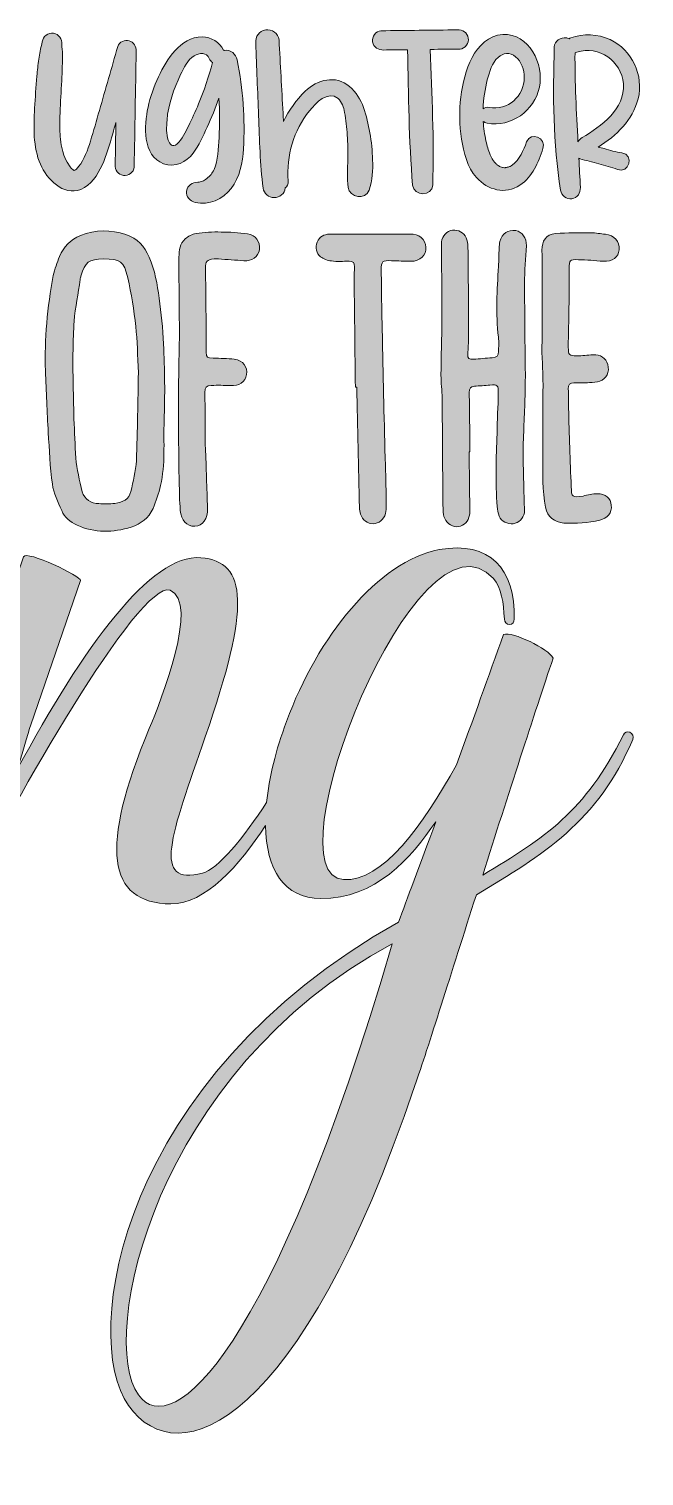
# Model space of a CAD drawing. Header units: inches. Extents: x 51 to 1030, y -1015 to -86.
# Drawn here: x 689 to 1030, y -1015 to -212 of the extents above; entities that cross this region are included whole.
import ezdxf

# ---------------------------------------------------------------- set-up
doc = ezdxf.new("R2010")
doc.units = ezdxf.units.IN
doc.header["$MEASUREMENT"] = 0
doc.layers.add('Layer 1', color=7, linetype='Continuous')

# ---------------------------------------------------------------- blocks, each defined once
blk = doc.blocks.new('block 2')
at = {"layer": 'Layer 1', "true_color": 0xffffff}
h = blk.add_hatch(color=7, dxfattribs=at)
h.dxf.hatch_style = 2
edge = h.paths.add_edge_path()
edge.add_spline(control_points=[(717.42, -300.95), (723.2, -298.69), (726.63, -292.94), (729.14, -287.61), (731.77, -282.02), (733.38, -276), (735.07, -270.08), (735.67, -268), (736.26, -265.93), (736.85, -263.85), (736.72, -271.65), (736.58, -279.44), (736.45, -287.24), (736.4, -290.11), (737.97, -292.81), (741.05, -293.21), (743.65, -293.55), (746.97, -291.51), (747.02, -288.61), (747.38, -267.17), (747.73, -245.73), (748.12, -224.29), (748.17, -221.63), (746.95, -219.17), (744.19, -218.49), (741.85, -217.91), (738.64, -218.99), (737.9, -221.57), (734.5, -233.42), (731.09, -245.27), (727.69, -257.12), (726.06, -262.81), (724.52, -268.53), (722.73, -274.17), (721.17, -279.06), (719.37, -284.27), (716.17, -288.36), (715.66, -289.02), (715.16, -289.6), (714.46, -290.05), (714.37, -290.11), (713.94, -290.32), (713.76, -290.42), (713.73, -290.42), (713.69, -290.42), (713.65, -290.41), (713.64, -290.41), (713.62, -290.41), (713.6, -290.4), (713.5, -290.36), (713.41, -290.32), (713.32, -290.28), (713.31, -290.27), (713.29, -290.26), (713.28, -290.25), (713.01, -290.03), (712.73, -289.82), (712.47, -289.6), (712.37, -289.48), (712.08, -289.17), (712.04, -289.12), (711.33, -288.15), (710.77, -287.46), (710.48, -286.98), (709.53, -285.39), (708.68, -283.73), (708.01, -282), (707.84, -281.54), (707.05, -278.81), (707.5, -280.58), (707.26, -279.64), (707.01, -278.7), (706.81, -277.75), (706.39, -275.73), (706.12, -273.68), (705.95, -271.62), (705.86, -270.53), (705.79, -269.43), (705.75, -268.33), (705.73, -267.87), (705.73, -267.42), (705.71, -266.96), (705.7, -266.77), (705.7, -266.63), (705.69, -266.51), (705.7, -266.4), (705.7, -266.26), (705.7, -266.07), (705.72, -263.57), (705.78, -261.06), (705.87, -258.56), (706.07, -252.6), (706.41, -246.64), (706.77, -240.68), (706.96, -237.55), (707.01, -234.41), (707.13, -231.28), (707.2, -229.51), (707.19, -227.74), (707.2, -225.96), (707.2, -224.1), (706.77, -222.31), (706.89, -220.48), (707.09, -217.51), (705.22, -214.7), (702.14, -214.31), (699.22, -213.93), (696.3, -216.09), (695.97, -219.06), (695.76, -220.9), (695.08, -222.5), (694.73, -224.34), (694.45, -225.78), (694.22, -227.24), (694.03, -228.7), (693.61, -231.8), (693.23, -234.92), (692.97, -238.04), (692.46, -243.99), (692.06, -249.96), (691.73, -255.92), (691.17, -266.15), (690.76, -277.44), (694.95, -287.04), (698.55, -295.28), (707.55, -304.8), (717.42, -300.95)], knot_values=[0, 0, 0, 0, 1, 1, 1, 2, 2, 2, 3, 3, 3, 4, 4, 4, 5, 5, 5, 6, 6, 6, 7, 7, 7, 8, 8, 8, 9, 9, 9, 10, 10, 10, 11, 11, 11, 12, 12, 12, 13, 13, 13, 14, 14, 14, 15, 15, 15, 16, 16, 16, 17, 17, 17, 18, 18, 18, 19, 19, 19, 20, 20, 20, 21, 21, 21, 22, 22, 22, 23, 23, 23, 24, 24, 24, 25, 25, 25, 26, 26, 26, 27, 27, 27, 28, 28, 28, 29, 29, 29, 30, 30, 30, 31, 31, 31, 32, 32, 32, 33, 33, 33, 34, 34, 34, 35, 35, 35, 36, 36, 36, 37, 37, 37, 38, 38, 38, 39, 39, 39, 40, 40, 40, 41, 41, 41, 42, 42, 42, 42], degree=3, periodic=1)
h = blk.add_hatch(color=7, dxfattribs=at)
h.dxf.hatch_style = 2
edge = h.paths.add_edge_path()
edge.add_spline(control_points=[(763.38, -286.76), (769.53, -289.11), (775.99, -285.82), (779.77, -280.92), (783.04, -276.68), (785.27, -271.26), (787.51, -266.43), (789.94, -261.2), (792.13, -255.84), (794.07, -250.38), (794.53, -257.66), (794.57, -264.94), (794.16, -272.24), (793.81, -278.35), (793.64, -284.71), (791.34, -289.86), (790.41, -291.97), (789.18, -293.49), (787.26, -294.93), (786.09, -295.81), (785.84, -296.01), (784.91, -296.43), (784.18, -296.75), (783.25, -297.08), (782.4, -297.05), (779.38, -296.96), (776.53, -298.68), (776.12, -301.89), (775.68, -305.21), (778.01, -307.4), (780.95, -308.17), (788.52, -310.16), (796.26, -306.33), (800.89, -300.39), (805.67, -294.25), (807.3, -286.04), (807.73, -278.44), (808.65, -261.93), (807.43, -245.34), (804.2, -229.13), (803.54, -225.81), (800.62, -223.31), (797.13, -223.8), (797.1, -223.8), (797.07, -223.81), (797.05, -223.81), (796.93, -223.78), (796.81, -223.75), (796.69, -223.72), (794.53, -219.21), (789.69, -216.4), (784.7, -216.34), (778.62, -216.25), (773.69, -219.64), (769.71, -223.95), (765.87, -228.11), (762.96, -233.39), (760.53, -238.47), (757.94, -243.87), (755.97, -249.56), (754.7, -255.42), (752.49, -265.54), (751.48, -282.2), (763.38, -286.76)], knot_values=[0, 0, 0, 0, 1, 1, 1, 2, 2, 2, 3, 3, 3, 4, 4, 4, 5, 5, 5, 6, 6, 6, 7, 7, 7, 8, 8, 8, 9, 9, 9, 10, 10, 10, 11, 11, 11, 12, 12, 12, 13, 13, 13, 14, 14, 14, 15, 15, 15, 16, 16, 16, 17, 17, 17, 18, 18, 18, 19, 19, 19, 20, 20, 20, 21, 21, 21, 21], degree=3, periodic=1)
edge = h.paths.add_edge_path()
edge.add_spline(control_points=[(765.24, -262.57), (765.92, -253.58), (768.95, -245.34), (772.8, -237.25), (774.6, -233.48), (776.59, -229.09), (780.3, -226.82), (783.1, -225.09), (787.35, -224.74), (788.72, -228.33), (789.13, -229.41), (789.78, -230.14), (790.55, -230.57), (788.42, -238.39), (785.85, -246.07), (782.74, -253.57), (781.01, -257.72), (779.14, -261.8), (777.12, -265.81), (775.46, -269.11), (773.76, -273.36), (770.8, -275.74), (768.15, -277.87), (766.74, -275.9), (765.92, -273.63), (764.76, -270.44), (764.97, -266.1), (765.24, -262.57)], knot_values=[0, 0, 0, 0, 1, 1, 1, 2, 2, 2, 3, 3, 3, 4, 4, 4, 5, 5, 5, 6, 6, 6, 7, 7, 7, 8, 8, 8, 9, 9, 9, 9], degree=3, periodic=1)
h = blk.add_hatch(color=7, dxfattribs=at)
h.dxf.hatch_style = 2
edge = h.paths.add_edge_path()
edge.add_spline(control_points=[(818.6, -300.26), (818.99, -303.3), (821.77, -305.62), (824.79, -305.56), (827.62, -305.5), (830.82, -303.33), (830.92, -300.2), (830.92, -300.19), (830.92, -300.19), (830.92, -300.18), (831.99, -299.35), (832.7, -298.03), (832.55, -296.31), (831.31, -282.38), (835.63, -268.21), (844.36, -257.3), (847.71, -253.11), (854.47, -245.88), (860.19, -250.49), (862.52, -252.37), (863.27, -255.49), (863.83, -258.29), (864.66, -262.42), (865.04, -266.65), (865.31, -270.85), (865.59, -275.37), (865.75, -279.78), (865.65, -284.26), (865.54, -289.44), (865.08, -294.72), (865.82, -299.86), (866.65, -305.65), (875.4, -307.13), (877.48, -301.33), (879.37, -296.06), (879.56, -290.17), (879.42, -284.64), (879.29, -279.59), (878.79, -274.5), (877.88, -269.53), (876.14, -260.14), (874.08, -250.28), (866.51, -243.79), (858.92, -237.29), (848.65, -240.01), (842.01, -246.44), (837.03, -251.27), (832.96, -257.09), (829.93, -263.36), (829.84, -261.78), (829.75, -260.2), (829.66, -258.62), (828.93, -245.06), (828.19, -231.5), (827.45, -217.93), (827.26, -214.4), (823.35, -211.9), (820.06, -212.36), (816.27, -212.89), (814.35, -216.21), (814.49, -219.75), (815.03, -233.19), (815.56, -246.63), (816.09, -260.07), (816.62, -273.5), (816.9, -286.92), (818.6, -300.26)], knot_values=[0, 0, 0, 0, 1, 1, 1, 2, 2, 2, 3, 3, 3, 4, 4, 4, 5, 5, 5, 6, 6, 6, 7, 7, 7, 8, 8, 8, 9, 9, 9, 10, 10, 10, 11, 11, 11, 12, 12, 12, 13, 13, 13, 14, 14, 14, 15, 15, 15, 16, 16, 16, 17, 17, 17, 18, 18, 18, 19, 19, 19, 20, 20, 20, 21, 21, 21, 22, 22, 22, 22], degree=3, periodic=1)
h = blk.add_hatch(color=7, dxfattribs=at)
h.dxf.hatch_style = 2
edge = h.paths.add_edge_path()
edge.add_spline(control_points=[(885.54, -223.6), (889.96, -223.54), (894.39, -223.49), (898.82, -223.43), (899.38, -248.53), (899.46, -273.67), (901.64, -298.68), (902.19, -304.91), (912.61, -305.03), (912.81, -298.63), (913.58, -273.51), (912.31, -248.38), (911.45, -223.27), (916.96, -223.2), (922.47, -223.13), (927.97, -223.06), (930.88, -223.03), (932.92, -219.61), (932.55, -216.99), (932.1, -213.8), (929.39, -212.38), (926.47, -212.41), (912.33, -212.57), (898.18, -212.74), (884.04, -212.9), (881.11, -212.93), (879.07, -216.37), (879.43, -219), (879.88, -222.2), (882.61, -223.64), (885.54, -223.6)], knot_values=[0, 0, 0, 0, 1, 1, 1, 2, 2, 2, 3, 3, 3, 4, 4, 4, 5, 5, 5, 6, 6, 6, 7, 7, 7, 8, 8, 8, 9, 9, 9, 10, 10, 10, 10], degree=3, periodic=1)
h = blk.add_hatch(color=7, dxfattribs=at)
h.dxf.hatch_style = 2
edge = h.paths.add_edge_path()
edge.add_spline(control_points=[(928.83, -273.01), (930.01, -280.43), (931.93, -288.69), (937.12, -294.43), (943.34, -301.31), (953.04, -304.07), (961.17, -298.67), (968.34, -293.91), (971.43, -286.16), (973.96, -278.28), (975.86, -272.38), (967.33, -268.7), (964.94, -274.58), (963.08, -279.18), (961.15, -284.54), (956.93, -287.54), (956.64, -287.75), (956.48, -287.86), (956.4, -287.92), (956.44, -287.88), (956.38, -287.87), (955.74, -288.22), (955.73, -288.22), (955.1, -288.49), (955.08, -288.51), (954.49, -288.69), (953.85, -288.78), (953.25, -288.9), (953.2, -288.91), (952.83, -288.93), (952.65, -288.95), (952.26, -288.89), (951.38, -288.76), (951.48, -288.82), (951.12, -288.7), (950.77, -288.54), (950.43, -288.42), (950.13, -288.32), (949.97, -288.28), (949.88, -288.26), (949.81, -288.2), (949.68, -288.09), (949.42, -287.92), (948.91, -287.57), (948.4, -287.19), (947.94, -286.78), (947.98, -286.79), (947.32, -286.1), (947.23, -285.99), (946.83, -285.51), (946.45, -285.02), (946.11, -284.5), (945.81, -284.04), (945.09, -282.61), (944.71, -281.76), (943.5, -279.01), (942.97, -276.94), (942.36, -274.1), (941.61, -270.55), (941.08, -266.87), (940.84, -263.22), (941.39, -263.69), (942.09, -264.03), (942.95, -264.19), (956.45, -266.64), (969.18, -257.36), (972.02, -244.21), (974.76, -231.45), (966.34, -214.33), (951.65, -214.99), (943.9, -215.35), (938.13, -221.39), (934.66, -227.79), (931.1, -234.34), (929.34, -242.34), (928.41, -249.69), (927.44, -257.38), (927.6, -265.36), (928.83, -273.01)], knot_values=[0, 0, 0, 0, 1, 1, 1, 2, 2, 2, 3, 3, 3, 4, 4, 4, 5, 5, 5, 6, 6, 6, 7, 7, 7, 8, 8, 8, 9, 9, 9, 10, 10, 10, 11, 11, 11, 12, 12, 12, 13, 13, 13, 14, 14, 14, 15, 15, 15, 16, 16, 16, 17, 17, 17, 18, 18, 18, 19, 19, 19, 20, 20, 20, 21, 21, 21, 22, 22, 22, 23, 23, 23, 24, 24, 24, 25, 25, 25, 26, 26, 26, 26], degree=3, periodic=1)
edge = h.paths.add_edge_path()
edge.add_spline(control_points=[(943.11, -240.08), (944.23, -235.81), (945.79, -230.62), (949.04, -227.72), (951.93, -225.15), (955.49, -224.64), (958.84, -227.32), (962.14, -229.97), (963.59, -234.72), (963.6, -238.82), (963.65, -249.29), (954.43, -257.29), (944.09, -255.47), (942.69, -255.23), (941.57, -255.59), (940.77, -256.29), (941, -250.84), (941.72, -245.35), (943.11, -240.08)], knot_values=[0, 0, 0, 0, 1, 1, 1, 2, 2, 2, 3, 3, 3, 4, 4, 4, 5, 5, 5, 6, 6, 6, 6], degree=3, periodic=1)
h = blk.add_hatch(color=7, dxfattribs=at)
h.dxf.hatch_style = 2
edge = h.paths.add_edge_path()
edge.add_spline(control_points=[(1011.29, -217.84), (1004.42, -214.6), (996.56, -214.44), (989.41, -216.83), (989.08, -216.94), (988.78, -217.1), (988.51, -217.3), (988, -217.06), (987.43, -216.89), (986.81, -216.81), (983.94, -216.44), (980.39, -218.67), (980.3, -221.83), (979.56, -248.31), (979.49, -275.29), (983.81, -301.48), (984.29, -304.43), (987.04, -306.61), (990.05, -306.18), (993.25, -305.73), (994.89, -302.93), (994.76, -299.94), (994.53, -294.53), (994.25, -289.13), (993.95, -283.73), (994.12, -283.81), (994.3, -283.88), (994.48, -283.94), (997.98, -284.9), (1001.48, -285.86), (1004.97, -286.83), (1008.42, -287.78), (1012.1, -288.48), (1015.38, -289.93), (1021.73, -292.73), (1024.85, -281.55), (1017.82, -280.73), (1014.5, -280.35), (1011.21, -279.19), (1007.98, -278.32), (1006.89, -278.03), (1005.8, -277.74), (1004.72, -277.45), (1014.82, -271.08), (1023.81, -262.73), (1026.84, -250.7), (1030.15, -237.63), (1023.46, -223.59), (1011.29, -217.84)], knot_values=[0, 0, 0, 0, 1, 1, 1, 2, 2, 2, 3, 3, 3, 4, 4, 4, 5, 5, 5, 6, 6, 6, 7, 7, 7, 8, 8, 8, 9, 9, 9, 10, 10, 10, 11, 11, 11, 12, 12, 12, 13, 13, 13, 14, 14, 14, 15, 15, 15, 16, 16, 16, 16], degree=3, periodic=1)
edge = h.paths.add_edge_path()
edge.add_spline(control_points=[(995.79, -272.2), (994.75, -272.8), (993.92, -273.65), (993.45, -274.64), (992.53, -258.14), (991.66, -241.65), (991.81, -225.08), (992.17, -225.04), (992.53, -224.96), (992.88, -224.85), (1005.08, -220.86), (1017.6, -229.79), (1018.64, -242.34), (1019.8, -256.28), (1006.35, -266.03), (995.79, -272.2)], knot_values=[0, 0, 0, 0, 1, 1, 1, 2, 2, 2, 3, 3, 3, 4, 4, 4, 5, 5, 5, 5], degree=3, periodic=1)
h = blk.add_hatch(color=7, dxfattribs=at)
h.dxf.hatch_style = 2
edge = h.paths.add_edge_path()
edge.add_spline(control_points=[(717.19, -326.55), (711.69, -328.78), (707.66, -332.91), (705.56, -338.22), (704.16, -341.6), (703, -345.22), (702.08, -348.84), (698.69, -366.42), (697.22, -383.99), (697.68, -401.76), (698.29, -413.05), (698.67, -424.58), (699.29, -435.87), (699.89, -445.47), (700.24, -455.08), (701.56, -464.67), (702.34, -469.71), (704.57, -474.49), (706.78, -479.27), (708.27, -483.1), (711.43, -485.47), (715.29, -487.34), (724.96, -491.79), (735.29, -491.66), (745.35, -488.42), (750.61, -486.67), (755.14, -483.49), (757.48, -478.18), (759.11, -474.07), (760.74, -469.73), (761.65, -465.39), (764.39, -453.58), (763.28, -441.34), (763.62, -429.56), (764.16, -415.14), (763.99, -400.96), (763.34, -386.79), (763, -378.14), (761.94, -369.74), (760.87, -361.34), (759.82, -353.67), (758.52, -345.99), (755.31, -338.58), (752.83, -332.6), (748.69, -328.09), (742.42, -326), (733.98, -323.22), (725.56, -323.32), (717.19, -326.55)], knot_values=[0, 0, 0, 0, 1, 1, 1, 2, 2, 2, 3, 3, 3, 4, 4, 4, 5, 5, 5, 6, 6, 6, 7, 7, 7, 8, 8, 8, 9, 9, 9, 10, 10, 10, 11, 11, 11, 12, 12, 12, 13, 13, 13, 14, 14, 14, 15, 15, 15, 16, 16, 16, 16], degree=3, periodic=1)
edge = h.paths.add_edge_path()
edge.add_spline(control_points=[(747.85, -377.12), (748.9, -385.04), (748.76, -392.97), (749.36, -402.82), (749.06, -417.96), (748.78, -434.79), (748.27, -451.62), (747.85, -457.39), (746.48, -463.17), (745.11, -468.71), (744.2, -473.05), (740.62, -474.78), (736.3, -475.31), (733.42, -475.59), (730.53, -475.62), (727.4, -475.42), (723.08, -475.23), (719.45, -473.35), (718.19, -468.8), (716.68, -462.57), (715.16, -456.34), (714.6, -450.1), (713.71, -435.69), (713.29, -421.04), (713.11, -406.38), (712.74, -395.57), (713.1, -385), (713.68, -374.17), (714.31, -366.47), (715.9, -358.77), (717.01, -351.06), (717, -350.34), (717.23, -349.62), (717.47, -349.14), (719.77, -341.18), (721.68, -339.71), (730.09, -339.61), (738.98, -339.5), (741.4, -340.91), (743.43, -350.02), (745.46, -358.89), (747.01, -368), (747.85, -377.12)], knot_values=[0, 0, 0, 0, 1, 1, 1, 2, 2, 2, 3, 3, 3, 4, 4, 4, 5, 5, 5, 6, 6, 6, 7, 7, 7, 8, 8, 8, 9, 9, 9, 10, 10, 10, 11, 11, 11, 12, 12, 12, 13, 13, 13, 14, 14, 14, 14], degree=3, periodic=1)
h = blk.add_hatch(color=7, dxfattribs=at)
h.dxf.hatch_style = 2
edge = h.paths.add_edge_path()
edge.add_spline(control_points=[(781.34, -325.53), (779.19, -325.8), (777.04, -327.02), (775.37, -328.49), (772.28, -330.93), (771.85, -334.78), (771.89, -338.62), (771.82, -352.56), (771.99, -366.74), (772.16, -380.68), (772.02, -388.85), (771.87, -396.78), (771.73, -404.71), (771.4, -417.21), (771.55, -429.7), (771.7, -442.2), (771.79, -449.17), (771.87, -456.14), (771.95, -463.1), (772.26, -468.63), (772.08, -473.92), (772.63, -479.2), (772.93, -484.72), (776.34, -488.05), (780.67, -487.99), (785.23, -487.7), (787.83, -484.06), (787.75, -478.05), (787.38, -466.76), (787, -455.47), (786.62, -444.18), (786.62, -443.7), (786.37, -443.22), (786.37, -442.74), (786.49, -433.13), (786.37, -423.28), (786.25, -413.67), (786.22, -410.78), (786.93, -410.05), (789.81, -409.78), (793.42, -409.74), (796.78, -409.7), (800.39, -409.89), (805.2, -410.32), (808.77, -407.87), (809.45, -403.78), (810.12, -399.68), (807.43, -395.87), (802.61, -395.21), (798.76, -394.77), (794.68, -394.82), (790.83, -394.63), (787.47, -394.67), (786.98, -394.43), (786.95, -391.31), (786.99, -375.69), (786.81, -360.31), (786.62, -344.93), (786.81, -340.6), (787.05, -340.12), (791.37, -339.59), (792.33, -339.58), (793.05, -339.57), (793.77, -339.56), (798.58, -339.98), (803.39, -340.16), (807.96, -340.59), (812.29, -341.02), (815.87, -338.33), (816.54, -334.48), (817.2, -329.9), (814.52, -326.33), (809.95, -325.67), (805.13, -325), (800.08, -324.58), (795.27, -324.64), (790.46, -324.46), (785.9, -324.75), (781.34, -325.53)], knot_values=[0, 0, 0, 0, 1, 1, 1, 2, 2, 2, 3, 3, 3, 4, 4, 4, 5, 5, 5, 6, 6, 6, 7, 7, 7, 8, 8, 8, 9, 9, 9, 10, 10, 10, 11, 11, 11, 12, 12, 12, 13, 13, 13, 14, 14, 14, 15, 15, 15, 16, 16, 16, 17, 17, 17, 18, 18, 18, 19, 19, 19, 20, 20, 20, 21, 21, 21, 22, 22, 22, 23, 23, 23, 24, 24, 24, 25, 25, 25, 26, 26, 26, 26], degree=3, periodic=1)
h = blk.add_hatch(color=7, dxfattribs=at)
h.dxf.hatch_style = 2
edge = h.paths.add_edge_path()
edge.add_spline(control_points=[(889.91, -340.56), (893.51, -340.52), (897.12, -340.95), (900.72, -340.91), (905.77, -340.85), (909.33, -337.44), (909.04, -333.12), (908.75, -328.56), (905.1, -325.48), (900.06, -325.78), (897.42, -325.81), (894.77, -325.84), (892.13, -325.87), (880.12, -325.78), (867.86, -325.69), (855.6, -325.83), (852.24, -325.87), (849.86, -327.35), (848.69, -330.24), (847.52, -333.14), (848.04, -336.5), (850.47, -338.39), (852.17, -339.57), (854.34, -340.51), (856.5, -340.72), (859.87, -341.16), (862.99, -340.88), (866.36, -340.84), (868.52, -340.82), (869.49, -341.77), (869.28, -343.93), (869.31, -346.58), (869.1, -349.22), (869.14, -352.1), (869.37, -371.57), (869.61, -391.27), (869.85, -410.73), (870.09, -410.73), (870.33, -410.73), (870.57, -410.73), (871.08, -433.07), (871.58, -455.17), (872.1, -477.51), (872.11, -478.72), (872.37, -480.16), (872.62, -481.35), (873.86, -484.46), (876.53, -486.59), (879.66, -486.56), (882.78, -486.52), (885.64, -484.32), (886.56, -480.95), (887.02, -479.5), (887, -477.81), (886.98, -476.37), (886.89, -468.92), (886.8, -461.47), (886.48, -454.27), (885.95, -430.97), (885.19, -407.67), (884.91, -384.6), (884.51, -371.63), (884.36, -358.65), (884.2, -345.92), (884.14, -340.87), (884.86, -340.38), (889.91, -340.56)], knot_values=[0, 0, 0, 0, 1, 1, 1, 2, 2, 2, 3, 3, 3, 4, 4, 4, 5, 5, 5, 6, 6, 6, 7, 7, 7, 8, 8, 8, 9, 9, 9, 10, 10, 10, 11, 11, 11, 12, 12, 12, 13, 13, 13, 14, 14, 14, 15, 15, 15, 16, 16, 16, 17, 17, 17, 18, 18, 18, 19, 19, 19, 20, 20, 20, 21, 21, 21, 22, 22, 22, 22], degree=3, periodic=1)
h = blk.add_hatch(color=7, dxfattribs=at)
h.dxf.hatch_style = 2
edge = h.paths.add_edge_path()
edge.add_spline(control_points=[(964.78, -332.21), (964.96, -327.88), (962.53, -324.54), (958.91, -323.87), (954.58, -323.2), (951.24, -325.4), (950.09, -329.98), (949.87, -331.18), (949.64, -332.39), (949.66, -333.59), (949.46, -336.96), (949.5, -340.32), (949.3, -343.69), (948.5, -356.91), (947.69, -369.9), (949.3, -383.1), (949.57, -385.74), (949.36, -388.38), (949.39, -391.03), (949.42, -393.19), (948.47, -394.4), (945.83, -394.43), (942.47, -394.72), (938.86, -395), (935.5, -395.28), (932.86, -395.55), (932.13, -395.08), (932.34, -392.19), (932.3, -389.31), (932.75, -386.18), (932.71, -383.06), (932.75, -366.24), (932.55, -349.65), (932.35, -332.84), (932.33, -331.16), (931.82, -329.48), (931.32, -327.8), (930.09, -324.93), (926.94, -323.29), (923.82, -323.57), (920.7, -324.09), (918.1, -326.76), (917.65, -330.13), (917.67, -331.33), (917.68, -332.53), (917.7, -333.74), (917.62, -346.95), (918.01, -359.92), (917.93, -373.15), (917.82, -383.48), (917.46, -393.82), (917.35, -404.15), (917.4, -408.24), (917.93, -412.56), (917.98, -416.88), (918.23, -437.55), (918.24, -458.45), (918.5, -479.12), (918.51, -480.56), (918.77, -482.24), (919.51, -483.67), (920.75, -486.78), (924.14, -488.66), (927.02, -488.14), (930.37, -487.63), (932.74, -485.19), (933.18, -481.82), (933.41, -480.62), (933.39, -479.18), (933.38, -477.98), (933.25, -467.64), (933.13, -457.07), (933, -446.74), (933.24, -446.74), (933.24, -446.74), (933.48, -446.73), (933.35, -435.68), (933.22, -424.87), (933.08, -413.81), (933.06, -411.41), (933.76, -410.44), (935.92, -410.18), (938.81, -410.14), (941.69, -409.87), (944.57, -409.59), (948.65, -409.3), (949.38, -409.77), (949.19, -413.86), (949.04, -421.55), (948.65, -429.01), (948.5, -436.7), (948.34, -443.19), (947.94, -449.92), (948.02, -456.65), (947.86, -463.38), (948.19, -470.35), (948.51, -477.07), (948.77, -478.75), (949.03, -480.67), (949.77, -482.34), (951.01, -485.45), (954.15, -486.86), (957.51, -486.57), (960.63, -486.06), (963.01, -483.87), (963.69, -480.49), (963.91, -479.05), (963.66, -477.61), (963.64, -476.17), (963.51, -465.83), (962.91, -455.75), (963.03, -445.65), (963.14, -434.84), (963.97, -424.26), (964.09, -413.68), (964.42, -402.14), (964.04, -390.85), (963.9, -379.32), (964.04, -370.67), (963.7, -362.02), (963.83, -353.36), (963.75, -346.16), (964.38, -339.18), (964.78, -332.21)], knot_values=[0, 0, 0, 0, 1, 1, 1, 2, 2, 2, 3, 3, 3, 4, 4, 4, 5, 5, 5, 6, 6, 6, 7, 7, 7, 8, 8, 8, 9, 9, 9, 10, 10, 10, 11, 11, 11, 12, 12, 12, 13, 13, 13, 14, 14, 14, 15, 15, 15, 16, 16, 16, 17, 17, 17, 18, 18, 18, 19, 19, 19, 20, 20, 20, 21, 21, 21, 22, 22, 22, 23, 23, 23, 24, 24, 24, 25, 25, 25, 26, 26, 26, 27, 27, 27, 28, 28, 28, 29, 29, 29, 30, 30, 30, 31, 31, 31, 32, 32, 32, 33, 33, 33, 34, 34, 34, 35, 35, 35, 36, 36, 36, 37, 37, 37, 38, 38, 38, 39, 39, 39, 40, 40, 40, 41, 41, 41, 41], degree=3, periodic=1)
h = blk.add_hatch(color=7, dxfattribs=at)
h.dxf.hatch_style = 2
edge = h.paths.add_edge_path()
edge.add_spline(control_points=[(993.71, -340.03), (998.28, -339.97), (1002.85, -340.64), (1007.42, -340.82), (1012.47, -341.24), (1016.05, -338.79), (1016.24, -334.47), (1016.66, -329.9), (1013.73, -326.32), (1008.68, -325.91), (1006.04, -325.7), (1003.38, -325.01), (1000.5, -325.04), (994.01, -325.12), (987.52, -324.96), (981.04, -325.52), (975.52, -326.07), (973.4, -329.46), (973.46, -334.74), (973.65, -350.36), (973.35, -365.74), (973.54, -381.12), (973.57, -383.53), (973.59, -385.45), (973.38, -387.61), (973.19, -391.7), (973.72, -395.78), (973.76, -399.62), (974.36, -408.75), (973.75, -417.89), (973.85, -426.78), (973.94, -434.23), (973.79, -441.68), (973.88, -449.13), (973.99, -458.26), (973.63, -468.36), (975.43, -477.47), (976.45, -482.74), (980.34, -485.82), (985.63, -486.23), (992.36, -486.63), (999.08, -486.07), (1005.55, -484.55), (1009.86, -483.54), (1012.47, -480.62), (1011.94, -476.3), (1011.65, -472.46), (1008.74, -469.86), (1004.17, -469.91), (1001.53, -469.94), (998.9, -470.69), (996.26, -471.21), (990.26, -472.24), (989.78, -471.77), (989.71, -466), (989.05, -451.59), (988.64, -436.93), (988.22, -422.52), (988.18, -418.92), (988.13, -415.31), (988.09, -411.71), (988.06, -409.31), (989.01, -408.33), (991.17, -408.31), (994.06, -408.27), (996.94, -408.48), (999.82, -408.2), (1001.74, -408.18), (1003.91, -408.15), (1005.58, -407.41), (1009.41, -406.16), (1011.05, -402.3), (1010.04, -398.23), (1009.03, -394.63), (1005.88, -392.51), (1001.8, -392.8), (998.68, -393.08), (995.8, -393.35), (992.68, -393.39), (988.59, -393.44), (988.1, -392.96), (988.05, -388.64), (988.01, -385.51), (988.22, -382.39), (988.18, -379.27), (988.52, -367.73), (988.62, -356.43), (988.49, -345.14), (988.66, -340.09), (988.66, -339.85), (993.71, -340.03)], knot_values=[0, 0, 0, 0, 1, 1, 1, 2, 2, 2, 3, 3, 3, 4, 4, 4, 5, 5, 5, 6, 6, 6, 7, 7, 7, 8, 8, 8, 9, 9, 9, 10, 10, 10, 11, 11, 11, 12, 12, 12, 13, 13, 13, 14, 14, 14, 15, 15, 15, 16, 16, 16, 17, 17, 17, 18, 18, 18, 19, 19, 19, 20, 20, 20, 21, 21, 21, 22, 22, 22, 23, 23, 23, 24, 24, 24, 25, 25, 25, 26, 26, 26, 27, 27, 27, 28, 28, 28, 29, 29, 29, 30, 30, 30, 30], degree=3, periodic=1)
h = blk.add_hatch(color=7, dxfattribs=at)
h.dxf.hatch_style = 2
edge = h.paths.add_edge_path()
edge.add_spline(control_points=[(1022.32, -602.33), (1020.81, -601.83), (1019.3, -602.33), (1018.8, -603.84), (997.23, -646.49), (975.15, -661.04), (940.53, -681.61), (954.58, -637.46), (969.13, -592.3), (979.67, -561.19), (977.16, -556.17), (957.09, -546.14), (952.07, -548.14), (944.04, -570.72), (935.01, -595.81), (925.98, -620.4), (907.41, -654.02), (884.83, -685.63), (863.26, -684.12), (821.11, -682.11), (904.4, -470.37), (946.55, -517.03), (951.06, -522.05), (952.07, -530.58), (952.57, -539.61), (952.57, -541.12), (953.57, -542.62), (955.58, -542.62), (957.09, -542.62), (958.09, -541.12), (958.09, -539.61), (958.59, -511.51), (944.54, -495.96), (916.44, -500.97), (882.32, -507.5), (848.7, -549.65), (831.64, -596.31), (825.65, -612.29), (821.89, -627.69), (820.52, -641.38), (808.16, -660.53), (793.23, -678.47), (784.98, -680.61), (756.38, -688.14), (767.42, -659.54), (786.49, -604.84), (811.58, -532.59), (810.07, -507.5), (783.98, -505.49), (756.38, -502.98), (718.75, -555.17), (682.12, -622.91), (683.63, -618.89), (688.14, -601.83), (689.65, -598.32), (689.65, -598.32), (717.24, -518.04), (717.24, -518.04), (717.75, -516.03), (687.14, -500.97), (685.63, -504.99), (685.63, -504.99), (646.79, -618.35), (646.79, -618.35), (633.75, -643.01), (610.7, -675.73), (599.33, -679.1), (580.76, -683.62), (583.27, -658.53), (592.3, -626.42), (592.3, -626.42), (629.94, -516.53), (629.94, -516.53), (630.94, -514.02), (603.35, -499.47), (601.84, -502.98), (599.83, -513.02), (571.73, -586.28), (564.21, -615.38), (554.67, -647.99), (550.16, -696.67), (581.77, -695.66), (601.34, -695.37), (621.4, -672.13), (636.35, -648.8), (636.35, -648.8), (624.42, -683.62), (624.42, -683.62), (623.41, -686.13), (654.52, -700.68), (655.53, -697.17), (656.03, -695.16), (657.53, -690.64), (659.54, -685.13), (675.6, -647.49), (750.36, -517.03), (766.92, -523.56), (783.48, -530.08), (761.9, -584.77), (755.38, -600.33), (727.78, -666.56), (731.8, -697.17), (767.42, -697.67), (786.31, -697.67), (805.34, -676.45), (819.94, -654.18), (820.37, -678.36), (830.14, -694.66), (850.71, -694.66), (880.82, -695.16), (900.89, -672.08), (914.43, -652.01), (905.4, -677.1), (898.38, -695.16), (893.86, -707.71), (738.82, -794.51), (716.74, -937.52), (743.84, -976.15), (771.43, -1015.29), (839.17, -987.19), (902.89, -798.52), (910.42, -776.95), (922.97, -736.31), (937.01, -692.65), (973.64, -670.57), (1004.76, -652.01), (1023.82, -606.35), (1024.32, -604.84), (1023.82, -602.84), (1022.32, -602.33)], knot_values=[0, 0, 0, 0, 1, 1, 1, 2, 2, 2, 3, 3, 3, 4, 4, 4, 5, 5, 5, 6, 6, 6, 7, 7, 7, 8, 8, 8, 9, 9, 9, 10, 10, 10, 11, 11, 11, 12, 12, 12, 13, 13, 13, 14, 14, 14, 15, 15, 15, 16, 16, 16, 17, 17, 17, 18, 18, 18, 19, 19, 19, 20, 20, 20, 21, 21, 21, 22, 22, 22, 23, 23, 23, 24, 24, 24, 25, 25, 25, 26, 26, 26, 27, 27, 27, 28, 28, 28, 29, 29, 29, 30, 30, 30, 31, 31, 31, 32, 32, 32, 33, 33, 33, 34, 34, 34, 35, 35, 35, 36, 36, 36, 37, 37, 37, 38, 38, 38, 39, 39, 39, 40, 40, 40, 41, 41, 41, 42, 42, 42, 43, 43, 43, 43], degree=3, periodic=1)
edge = h.paths.add_edge_path()
edge.add_spline(control_points=[(749.35, -970.13), (726.77, -938.52), (757.88, -791), (890.35, -719.75), (824.12, -946.05), (767.92, -996.73), (749.35, -970.13)], knot_values=[0, 0, 0, 0, 1, 1, 1, 2, 2, 2, 2], degree=3, periodic=1)
at = {"layer": 'Layer 1', "lineweight": 0}
for points, knots in [([(717.42, -300.95), (723.2, -298.69), (726.63, -292.94), (729.14, -287.61), (731.77, -282.02), (733.38, -276), (735.07, -270.08), (735.67, -268), (736.26, -265.93), (736.85, -263.85), (736.72, -271.65), (736.58, -279.44), (736.45, -287.24), (736.4, -290.11), (737.97, -292.81), (741.05, -293.21), (743.65, -293.55), (746.97, -291.51), (747.02, -288.61), (747.38, -267.17), (747.73, -245.73), (748.12, -224.29), (748.17, -221.63), (746.95, -219.17), (744.19, -218.49), (741.85, -217.91), (738.64, -218.99), (737.9, -221.57), (734.5, -233.42), (731.09, -245.27), (727.69, -257.12), (726.06, -262.81), (724.52, -268.53), (722.73, -274.17), (721.17, -279.06), (719.37, -284.27), (716.17, -288.36), (715.66, -289.02), (715.16, -289.6), (714.46, -290.05), (714.37, -290.11), (713.94, -290.32), (713.76, -290.42), (713.73, -290.42), (713.69, -290.42), (713.65, -290.41), (713.64, -290.41), (713.62, -290.41), (713.6, -290.4), (713.5, -290.36), (713.41, -290.32), (713.32, -290.28), (713.31, -290.27), (713.29, -290.26), (713.28, -290.25), (713.01, -290.03), (712.73, -289.82), (712.47, -289.6), (712.37, -289.48), (712.08, -289.17), (712.04, -289.12), (711.33, -288.15), (710.77, -287.46), (710.48, -286.98), (709.53, -285.39), (708.68, -283.73), (708.01, -282), (707.84, -281.54), (707.05, -278.81), (707.5, -280.58), (707.26, -279.64), (707.01, -278.7), (706.81, -277.75), (706.39, -275.73), (706.12, -273.68), (705.95, -271.62), (705.86, -270.53), (705.79, -269.43), (705.75, -268.33), (705.73, -267.87), (705.73, -267.42), (705.71, -266.96), (705.7, -266.77), (705.7, -266.63), (705.69, -266.51), (705.7, -266.4), (705.7, -266.26), (705.7, -266.07), (705.72, -263.57), (705.78, -261.06), (705.87, -258.56), (706.07, -252.6), (706.41, -246.64), (706.77, -240.68), (706.96, -237.55), (707.01, -234.41), (707.13, -231.28), (707.2, -229.51), (707.19, -227.74), (707.2, -225.96), (707.2, -224.1), (706.77, -222.31), (706.89, -220.48), (707.09, -217.51), (705.22, -214.7), (702.14, -214.31), (699.22, -213.93), (696.3, -216.09), (695.97, -219.06), (695.76, -220.9), (695.08, -222.5), (694.73, -224.34), (694.45, -225.78), (694.22, -227.24), (694.03, -228.7), (693.61, -231.8), (693.23, -234.92), (692.97, -238.04), (692.46, -243.99), (692.06, -249.96), (691.73, -255.92), (691.17, -266.15), (690.76, -277.44), (694.95, -287.04), (698.55, -295.28), (707.55, -304.8), (717.42, -300.95)], [0, 0, 0, 0, 1, 1, 1, 2, 2, 2, 3, 3, 3, 4, 4, 4, 5, 5, 5, 6, 6, 6, 7, 7, 7, 8, 8, 8, 9, 9, 9, 10, 10, 10, 11, 11, 11, 12, 12, 12, 13, 13, 13, 14, 14, 14, 15, 15, 15, 16, 16, 16, 17, 17, 17, 18, 18, 18, 19, 19, 19, 20, 20, 20, 21, 21, 21, 22, 22, 22, 23, 23, 23, 24, 24, 24, 25, 25, 25, 26, 26, 26, 27, 27, 27, 28, 28, 28, 29, 29, 29, 30, 30, 30, 31, 31, 31, 32, 32, 32, 33, 33, 33, 34, 34, 34, 35, 35, 35, 36, 36, 36, 37, 37, 37, 38, 38, 38, 39, 39, 39, 40, 40, 40, 41, 41, 41, 42, 42, 42, 42]), ([(763.38, -286.76), (769.53, -289.11), (775.99, -285.82), (779.77, -280.92), (783.04, -276.68), (785.27, -271.26), (787.51, -266.43), (789.94, -261.2), (792.13, -255.84), (794.07, -250.38), (794.53, -257.66), (794.57, -264.94), (794.16, -272.24), (793.81, -278.35), (793.64, -284.71), (791.34, -289.86), (790.41, -291.97), (789.18, -293.49), (787.26, -294.93), (786.09, -295.81), (785.84, -296.01), (784.91, -296.43), (784.18, -296.75), (783.25, -297.08), (782.4, -297.05), (779.38, -296.96), (776.53, -298.68), (776.12, -301.89), (775.68, -305.21), (778.01, -307.4), (780.95, -308.17), (788.52, -310.16), (796.26, -306.33), (800.89, -300.39), (805.67, -294.25), (807.3, -286.04), (807.73, -278.44), (808.65, -261.93), (807.43, -245.34), (804.2, -229.13), (803.54, -225.81), (800.62, -223.31), (797.13, -223.8), (797.1, -223.8), (797.07, -223.81), (797.05, -223.81), (796.93, -223.78), (796.81, -223.75), (796.69, -223.72), (794.53, -219.21), (789.69, -216.4), (784.7, -216.34), (778.62, -216.25), (773.69, -219.64), (769.71, -223.95), (765.87, -228.11), (762.96, -233.39), (760.53, -238.47), (757.94, -243.87), (755.97, -249.56), (754.7, -255.42), (752.49, -265.54), (751.48, -282.2), (763.38, -286.76)], [0, 0, 0, 0, 1, 1, 1, 2, 2, 2, 3, 3, 3, 4, 4, 4, 5, 5, 5, 6, 6, 6, 7, 7, 7, 8, 8, 8, 9, 9, 9, 10, 10, 10, 11, 11, 11, 12, 12, 12, 13, 13, 13, 14, 14, 14, 15, 15, 15, 16, 16, 16, 17, 17, 17, 18, 18, 18, 19, 19, 19, 20, 20, 20, 21, 21, 21, 21]), ([(818.6, -300.26), (818.99, -303.3), (821.77, -305.62), (824.79, -305.56), (827.62, -305.5), (830.82, -303.33), (830.92, -300.2), (830.92, -300.19), (830.92, -300.19), (830.92, -300.18), (831.99, -299.35), (832.7, -298.03), (832.55, -296.31), (831.31, -282.38), (835.63, -268.21), (844.36, -257.3), (847.71, -253.11), (854.47, -245.88), (860.19, -250.49), (862.52, -252.37), (863.27, -255.49), (863.83, -258.29), (864.66, -262.42), (865.04, -266.65), (865.31, -270.85), (865.59, -275.37), (865.75, -279.78), (865.65, -284.26), (865.54, -289.44), (865.08, -294.72), (865.82, -299.86), (866.65, -305.65), (875.4, -307.13), (877.48, -301.33), (879.37, -296.06), (879.56, -290.17), (879.42, -284.64), (879.29, -279.59), (878.79, -274.5), (877.88, -269.53), (876.14, -260.14), (874.08, -250.28), (866.51, -243.79), (858.92, -237.29), (848.65, -240.01), (842.01, -246.44), (837.03, -251.27), (832.96, -257.09), (829.93, -263.36), (829.84, -261.78), (829.75, -260.2), (829.66, -258.62), (828.93, -245.06), (828.19, -231.5), (827.45, -217.93), (827.26, -214.4), (823.35, -211.9), (820.06, -212.36), (816.27, -212.89), (814.35, -216.21), (814.49, -219.75), (815.03, -233.19), (815.56, -246.63), (816.09, -260.07), (816.62, -273.5), (816.9, -286.92), (818.6, -300.26)], [0, 0, 0, 0, 1, 1, 1, 2, 2, 2, 3, 3, 3, 4, 4, 4, 5, 5, 5, 6, 6, 6, 7, 7, 7, 8, 8, 8, 9, 9, 9, 10, 10, 10, 11, 11, 11, 12, 12, 12, 13, 13, 13, 14, 14, 14, 15, 15, 15, 16, 16, 16, 17, 17, 17, 18, 18, 18, 19, 19, 19, 20, 20, 20, 21, 21, 21, 22, 22, 22, 22]), ([(885.54, -223.6), (889.96, -223.54), (894.39, -223.49), (898.82, -223.43), (899.38, -248.53), (899.46, -273.67), (901.64, -298.68), (902.19, -304.91), (912.61, -305.03), (912.81, -298.63), (913.58, -273.51), (912.31, -248.38), (911.45, -223.27), (916.96, -223.2), (922.47, -223.13), (927.97, -223.06), (930.88, -223.03), (932.92, -219.61), (932.55, -216.99), (932.1, -213.8), (929.39, -212.38), (926.47, -212.41), (912.33, -212.57), (898.18, -212.74), (884.04, -212.9), (881.11, -212.93), (879.07, -216.37), (879.43, -219), (879.88, -222.2), (882.61, -223.64), (885.54, -223.6)], [0, 0, 0, 0, 1, 1, 1, 2, 2, 2, 3, 3, 3, 4, 4, 4, 5, 5, 5, 6, 6, 6, 7, 7, 7, 8, 8, 8, 9, 9, 9, 10, 10, 10, 10]), ([(928.83, -273.01), (930.01, -280.43), (931.93, -288.69), (937.12, -294.43), (943.34, -301.31), (953.04, -304.07), (961.17, -298.67), (968.34, -293.91), (971.43, -286.16), (973.96, -278.28), (975.86, -272.38), (967.33, -268.7), (964.94, -274.58), (963.08, -279.18), (961.15, -284.54), (956.93, -287.54), (956.64, -287.75), (956.48, -287.86), (956.4, -287.92), (956.44, -287.88), (956.38, -287.87), (955.74, -288.22), (955.73, -288.22), (955.1, -288.49), (955.08, -288.51), (954.49, -288.69), (953.85, -288.78), (953.25, -288.9), (953.2, -288.91), (952.83, -288.93), (952.65, -288.95), (952.26, -288.89), (951.38, -288.76), (951.48, -288.82), (951.12, -288.7), (950.77, -288.54), (950.43, -288.42), (950.13, -288.32), (949.97, -288.28), (949.88, -288.26), (949.81, -288.2), (949.68, -288.09), (949.42, -287.92), (948.91, -287.57), (948.4, -287.19), (947.94, -286.78), (947.98, -286.79), (947.32, -286.1), (947.23, -285.99), (946.83, -285.51), (946.45, -285.02), (946.11, -284.5), (945.81, -284.04), (945.09, -282.61), (944.71, -281.76), (943.5, -279.01), (942.97, -276.94), (942.36, -274.1), (941.61, -270.55), (941.08, -266.87), (940.84, -263.22), (941.39, -263.69), (942.09, -264.03), (942.95, -264.19), (956.45, -266.64), (969.18, -257.36), (972.02, -244.21), (974.76, -231.45), (966.34, -214.33), (951.65, -214.99), (943.9, -215.35), (938.13, -221.39), (934.66, -227.79), (931.1, -234.34), (929.34, -242.34), (928.41, -249.69), (927.44, -257.38), (927.6, -265.36), (928.83, -273.01)], [0, 0, 0, 0, 1, 1, 1, 2, 2, 2, 3, 3, 3, 4, 4, 4, 5, 5, 5, 6, 6, 6, 7, 7, 7, 8, 8, 8, 9, 9, 9, 10, 10, 10, 11, 11, 11, 12, 12, 12, 13, 13, 13, 14, 14, 14, 15, 15, 15, 16, 16, 16, 17, 17, 17, 18, 18, 18, 19, 19, 19, 20, 20, 20, 21, 21, 21, 22, 22, 22, 23, 23, 23, 24, 24, 24, 25, 25, 25, 26, 26, 26, 26]), ([(1011.29, -217.84), (1004.42, -214.6), (996.56, -214.44), (989.41, -216.83), (989.08, -216.94), (988.78, -217.1), (988.51, -217.3), (988, -217.06), (987.43, -216.89), (986.81, -216.81), (983.94, -216.44), (980.39, -218.67), (980.3, -221.83), (979.56, -248.31), (979.49, -275.29), (983.81, -301.48), (984.29, -304.43), (987.04, -306.61), (990.05, -306.18), (993.25, -305.73), (994.89, -302.93), (994.76, -299.94), (994.53, -294.53), (994.25, -289.13), (993.95, -283.73), (994.12, -283.81), (994.3, -283.88), (994.48, -283.94), (997.98, -284.9), (1001.48, -285.86), (1004.97, -286.83), (1008.42, -287.78), (1012.1, -288.48), (1015.38, -289.93), (1021.73, -292.73), (1024.85, -281.55), (1017.82, -280.73), (1014.5, -280.35), (1011.21, -279.19), (1007.98, -278.32), (1006.89, -278.03), (1005.8, -277.74), (1004.72, -277.45), (1014.82, -271.08), (1023.81, -262.73), (1026.84, -250.7), (1030.15, -237.63), (1023.46, -223.59), (1011.29, -217.84)], [0, 0, 0, 0, 1, 1, 1, 2, 2, 2, 3, 3, 3, 4, 4, 4, 5, 5, 5, 6, 6, 6, 7, 7, 7, 8, 8, 8, 9, 9, 9, 10, 10, 10, 11, 11, 11, 12, 12, 12, 13, 13, 13, 14, 14, 14, 15, 15, 15, 16, 16, 16, 16]), ([(765.24, -262.57), (765.92, -253.58), (768.95, -245.34), (772.8, -237.25), (774.6, -233.48), (776.59, -229.09), (780.3, -226.82), (783.1, -225.09), (787.35, -224.74), (788.72, -228.33), (789.13, -229.41), (789.78, -230.14), (790.55, -230.57), (788.42, -238.39), (785.85, -246.07), (782.74, -253.57), (781.01, -257.72), (779.14, -261.8), (777.12, -265.81), (775.46, -269.11), (773.76, -273.36), (770.8, -275.74), (768.15, -277.87), (766.74, -275.9), (765.92, -273.63), (764.76, -270.44), (764.97, -266.1), (765.24, -262.57)], [0, 0, 0, 0, 1, 1, 1, 2, 2, 2, 3, 3, 3, 4, 4, 4, 5, 5, 5, 6, 6, 6, 7, 7, 7, 8, 8, 8, 9, 9, 9, 9]), ([(943.11, -240.08), (944.23, -235.81), (945.79, -230.62), (949.04, -227.72), (951.93, -225.15), (955.49, -224.64), (958.84, -227.32), (962.14, -229.97), (963.59, -234.72), (963.6, -238.82), (963.65, -249.29), (954.43, -257.29), (944.09, -255.47), (942.69, -255.23), (941.57, -255.59), (940.77, -256.29), (941, -250.84), (941.72, -245.35), (943.11, -240.08)], [0, 0, 0, 0, 1, 1, 1, 2, 2, 2, 3, 3, 3, 4, 4, 4, 5, 5, 5, 6, 6, 6, 6]), ([(995.79, -272.2), (994.75, -272.8), (993.92, -273.65), (993.45, -274.64), (992.53, -258.14), (991.66, -241.65), (991.81, -225.08), (992.17, -225.04), (992.53, -224.96), (992.88, -224.85), (1005.08, -220.86), (1017.6, -229.79), (1018.64, -242.34), (1019.8, -256.28), (1006.35, -266.03), (995.79, -272.2)], [0, 0, 0, 0, 1, 1, 1, 2, 2, 2, 3, 3, 3, 4, 4, 4, 5, 5, 5, 5]), ([(717.19, -326.55), (711.69, -328.78), (707.66, -332.91), (705.56, -338.22), (704.16, -341.6), (703, -345.22), (702.08, -348.84), (698.69, -366.42), (697.22, -383.99), (697.68, -401.76), (698.29, -413.05), (698.67, -424.58), (699.29, -435.87), (699.89, -445.47), (700.24, -455.08), (701.56, -464.67), (702.34, -469.71), (704.57, -474.49), (706.78, -479.27), (708.27, -483.1), (711.43, -485.47), (715.29, -487.34), (724.96, -491.79), (735.29, -491.66), (745.35, -488.42), (750.61, -486.67), (755.14, -483.49), (757.48, -478.18), (759.11, -474.07), (760.74, -469.73), (761.65, -465.39), (764.39, -453.58), (763.28, -441.34), (763.62, -429.56), (764.16, -415.14), (763.99, -400.96), (763.34, -386.79), (763, -378.14), (761.94, -369.74), (760.87, -361.34), (759.82, -353.67), (758.52, -345.99), (755.31, -338.58), (752.83, -332.6), (748.69, -328.09), (742.42, -326), (733.98, -323.22), (725.56, -323.32), (717.19, -326.55)], [0, 0, 0, 0, 1, 1, 1, 2, 2, 2, 3, 3, 3, 4, 4, 4, 5, 5, 5, 6, 6, 6, 7, 7, 7, 8, 8, 8, 9, 9, 9, 10, 10, 10, 11, 11, 11, 12, 12, 12, 13, 13, 13, 14, 14, 14, 15, 15, 15, 16, 16, 16, 16]), ([(781.34, -325.53), (779.19, -325.8), (777.04, -327.02), (775.37, -328.49), (772.28, -330.93), (771.85, -334.78), (771.89, -338.62), (771.82, -352.56), (771.99, -366.74), (772.16, -380.68), (772.02, -388.85), (771.87, -396.78), (771.73, -404.71), (771.4, -417.21), (771.55, -429.7), (771.7, -442.2), (771.79, -449.17), (771.87, -456.14), (771.95, -463.1), (772.26, -468.63), (772.08, -473.92), (772.63, -479.2), (772.93, -484.72), (776.34, -488.05), (780.67, -487.99), (785.23, -487.7), (787.83, -484.06), (787.75, -478.05), (787.38, -466.76), (787, -455.47), (786.62, -444.18), (786.62, -443.7), (786.37, -443.22), (786.37, -442.74), (786.49, -433.13), (786.37, -423.28), (786.25, -413.67), (786.22, -410.78), (786.93, -410.05), (789.81, -409.78), (793.42, -409.74), (796.78, -409.7), (800.39, -409.89), (805.2, -410.32), (808.77, -407.87), (809.45, -403.78), (810.12, -399.68), (807.43, -395.87), (802.61, -395.21), (798.76, -394.77), (794.68, -394.82), (790.83, -394.63), (787.47, -394.67), (786.98, -394.43), (786.95, -391.31), (786.99, -375.69), (786.81, -360.31), (786.62, -344.93), (786.81, -340.6), (787.05, -340.12), (791.37, -339.59), (792.33, -339.58), (793.05, -339.57), (793.77, -339.56), (798.58, -339.98), (803.39, -340.16), (807.96, -340.59), (812.29, -341.02), (815.87, -338.33), (816.54, -334.48), (817.2, -329.9), (814.52, -326.33), (809.95, -325.67), (805.13, -325), (800.08, -324.58), (795.27, -324.64), (790.46, -324.46), (785.9, -324.75), (781.34, -325.53)], [0, 0, 0, 0, 1, 1, 1, 2, 2, 2, 3, 3, 3, 4, 4, 4, 5, 5, 5, 6, 6, 6, 7, 7, 7, 8, 8, 8, 9, 9, 9, 10, 10, 10, 11, 11, 11, 12, 12, 12, 13, 13, 13, 14, 14, 14, 15, 15, 15, 16, 16, 16, 17, 17, 17, 18, 18, 18, 19, 19, 19, 20, 20, 20, 21, 21, 21, 22, 22, 22, 23, 23, 23, 24, 24, 24, 25, 25, 25, 26, 26, 26, 26]), ([(889.91, -340.56), (893.51, -340.52), (897.12, -340.95), (900.72, -340.91), (905.77, -340.85), (909.33, -337.44), (909.04, -333.12), (908.75, -328.56), (905.1, -325.48), (900.06, -325.78), (897.42, -325.81), (894.77, -325.84), (892.13, -325.87), (880.12, -325.78), (867.86, -325.69), (855.6, -325.83), (852.24, -325.87), (849.86, -327.35), (848.69, -330.24), (847.52, -333.14), (848.04, -336.5), (850.47, -338.39), (852.17, -339.57), (854.34, -340.51), (856.5, -340.72), (859.87, -341.16), (862.99, -340.88), (866.36, -340.84), (868.52, -340.82), (869.49, -341.77), (869.28, -343.93), (869.31, -346.58), (869.1, -349.22), (869.14, -352.1), (869.37, -371.57), (869.61, -391.27), (869.85, -410.73), (870.09, -410.73), (870.33, -410.73), (870.57, -410.73), (871.08, -433.07), (871.58, -455.17), (872.1, -477.51), (872.11, -478.72), (872.37, -480.16), (872.62, -481.35), (873.86, -484.46), (876.53, -486.59), (879.66, -486.56), (882.78, -486.52), (885.64, -484.32), (886.56, -480.95), (887.02, -479.5), (887, -477.81), (886.98, -476.37), (886.89, -468.92), (886.8, -461.47), (886.48, -454.27), (885.95, -430.97), (885.19, -407.67), (884.91, -384.6), (884.51, -371.63), (884.36, -358.65), (884.2, -345.92), (884.14, -340.87), (884.86, -340.38), (889.91, -340.56)], [0, 0, 0, 0, 1, 1, 1, 2, 2, 2, 3, 3, 3, 4, 4, 4, 5, 5, 5, 6, 6, 6, 7, 7, 7, 8, 8, 8, 9, 9, 9, 10, 10, 10, 11, 11, 11, 12, 12, 12, 13, 13, 13, 14, 14, 14, 15, 15, 15, 16, 16, 16, 17, 17, 17, 18, 18, 18, 19, 19, 19, 20, 20, 20, 21, 21, 21, 22, 22, 22, 22]), ([(964.78, -332.21), (964.96, -327.88), (962.53, -324.54), (958.91, -323.87), (954.58, -323.2), (951.24, -325.4), (950.09, -329.98), (949.87, -331.18), (949.64, -332.39), (949.66, -333.59), (949.46, -336.96), (949.5, -340.32), (949.3, -343.69), (948.5, -356.91), (947.69, -369.9), (949.3, -383.1), (949.57, -385.74), (949.36, -388.38), (949.39, -391.03), (949.42, -393.19), (948.47, -394.4), (945.83, -394.43), (942.47, -394.72), (938.86, -395), (935.5, -395.28), (932.86, -395.55), (932.13, -395.08), (932.34, -392.19), (932.3, -389.31), (932.75, -386.18), (932.71, -383.06), (932.75, -366.24), (932.55, -349.65), (932.35, -332.84), (932.33, -331.16), (931.82, -329.48), (931.32, -327.8), (930.09, -324.93), (926.94, -323.29), (923.82, -323.57), (920.7, -324.09), (918.1, -326.76), (917.65, -330.13), (917.67, -331.33), (917.68, -332.53), (917.7, -333.74), (917.62, -346.95), (918.01, -359.92), (917.93, -373.15), (917.82, -383.48), (917.46, -393.82), (917.35, -404.15), (917.4, -408.24), (917.93, -412.56), (917.98, -416.88), (918.23, -437.55), (918.24, -458.45), (918.5, -479.12), (918.51, -480.56), (918.77, -482.24), (919.51, -483.67), (920.75, -486.78), (924.14, -488.66), (927.02, -488.14), (930.37, -487.63), (932.74, -485.19), (933.18, -481.82), (933.41, -480.62), (933.39, -479.18), (933.38, -477.98), (933.25, -467.64), (933.13, -457.07), (933, -446.74), (933.24, -446.74), (933.24, -446.74), (933.48, -446.73), (933.35, -435.68), (933.22, -424.87), (933.08, -413.81), (933.06, -411.41), (933.76, -410.44), (935.92, -410.18), (938.81, -410.14), (941.69, -409.87), (944.57, -409.59), (948.65, -409.3), (949.38, -409.77), (949.19, -413.86), (949.04, -421.55), (948.65, -429.01), (948.5, -436.7), (948.34, -443.19), (947.94, -449.92), (948.02, -456.65), (947.86, -463.38), (948.19, -470.35), (948.51, -477.07), (948.77, -478.75), (949.03, -480.67), (949.77, -482.34), (951.01, -485.45), (954.15, -486.86), (957.51, -486.57), (960.63, -486.06), (963.01, -483.87), (963.69, -480.49), (963.91, -479.05), (963.66, -477.61), (963.64, -476.17), (963.51, -465.83), (962.91, -455.75), (963.03, -445.65), (963.14, -434.84), (963.97, -424.26), (964.09, -413.68), (964.42, -402.14), (964.04, -390.85), (963.9, -379.32), (964.04, -370.67), (963.7, -362.02), (963.83, -353.36), (963.75, -346.16), (964.38, -339.18), (964.78, -332.21)], [0, 0, 0, 0, 1, 1, 1, 2, 2, 2, 3, 3, 3, 4, 4, 4, 5, 5, 5, 6, 6, 6, 7, 7, 7, 8, 8, 8, 9, 9, 9, 10, 10, 10, 11, 11, 11, 12, 12, 12, 13, 13, 13, 14, 14, 14, 15, 15, 15, 16, 16, 16, 17, 17, 17, 18, 18, 18, 19, 19, 19, 20, 20, 20, 21, 21, 21, 22, 22, 22, 23, 23, 23, 24, 24, 24, 25, 25, 25, 26, 26, 26, 27, 27, 27, 28, 28, 28, 29, 29, 29, 30, 30, 30, 31, 31, 31, 32, 32, 32, 33, 33, 33, 34, 34, 34, 35, 35, 35, 36, 36, 36, 37, 37, 37, 38, 38, 38, 39, 39, 39, 40, 40, 40, 41, 41, 41, 41]), ([(993.71, -340.03), (998.28, -339.97), (1002.85, -340.64), (1007.42, -340.82), (1012.47, -341.24), (1016.05, -338.79), (1016.24, -334.47), (1016.66, -329.9), (1013.73, -326.32), (1008.68, -325.91), (1006.04, -325.7), (1003.38, -325.01), (1000.5, -325.04), (994.01, -325.12), (987.52, -324.96), (981.04, -325.52), (975.52, -326.07), (973.4, -329.46), (973.46, -334.74), (973.65, -350.36), (973.35, -365.74), (973.54, -381.12), (973.57, -383.53), (973.59, -385.45), (973.38, -387.61), (973.19, -391.7), (973.72, -395.78), (973.76, -399.62), (974.36, -408.75), (973.75, -417.89), (973.85, -426.78), (973.94, -434.23), (973.79, -441.68), (973.88, -449.13), (973.99, -458.26), (973.63, -468.36), (975.43, -477.47), (976.45, -482.74), (980.34, -485.82), (985.63, -486.23), (992.36, -486.63), (999.08, -486.07), (1005.55, -484.55), (1009.86, -483.54), (1012.47, -480.62), (1011.94, -476.3), (1011.65, -472.46), (1008.74, -469.86), (1004.17, -469.91), (1001.53, -469.94), (998.9, -470.69), (996.26, -471.21), (990.26, -472.24), (989.78, -471.77), (989.71, -466), (989.05, -451.59), (988.64, -436.93), (988.22, -422.52), (988.18, -418.92), (988.13, -415.31), (988.09, -411.71), (988.06, -409.31), (989.01, -408.33), (991.17, -408.31), (994.06, -408.27), (996.94, -408.48), (999.82, -408.2), (1001.74, -408.18), (1003.91, -408.15), (1005.58, -407.41), (1009.41, -406.16), (1011.05, -402.3), (1010.04, -398.23), (1009.03, -394.63), (1005.88, -392.51), (1001.8, -392.8), (998.68, -393.08), (995.8, -393.35), (992.68, -393.39), (988.59, -393.44), (988.1, -392.96), (988.05, -388.64), (988.01, -385.51), (988.22, -382.39), (988.18, -379.27), (988.52, -367.73), (988.62, -356.43), (988.49, -345.14), (988.66, -340.09), (988.66, -339.85), (993.71, -340.03)], [0, 0, 0, 0, 1, 1, 1, 2, 2, 2, 3, 3, 3, 4, 4, 4, 5, 5, 5, 6, 6, 6, 7, 7, 7, 8, 8, 8, 9, 9, 9, 10, 10, 10, 11, 11, 11, 12, 12, 12, 13, 13, 13, 14, 14, 14, 15, 15, 15, 16, 16, 16, 17, 17, 17, 18, 18, 18, 19, 19, 19, 20, 20, 20, 21, 21, 21, 22, 22, 22, 23, 23, 23, 24, 24, 24, 25, 25, 25, 26, 26, 26, 27, 27, 27, 28, 28, 28, 29, 29, 29, 30, 30, 30, 30]), ([(747.85, -377.12), (748.9, -385.04), (748.76, -392.97), (749.36, -402.82), (749.06, -417.96), (748.78, -434.79), (748.27, -451.62), (747.85, -457.39), (746.48, -463.17), (745.11, -468.71), (744.2, -473.05), (740.62, -474.78), (736.3, -475.31), (733.42, -475.59), (730.53, -475.62), (727.4, -475.42), (723.08, -475.23), (719.45, -473.35), (718.19, -468.8), (716.68, -462.57), (715.16, -456.34), (714.6, -450.1), (713.71, -435.69), (713.29, -421.04), (713.11, -406.38), (712.74, -395.57), (713.1, -385), (713.68, -374.17), (714.31, -366.47), (715.9, -358.77), (717.01, -351.06), (717, -350.34), (717.23, -349.62), (717.47, -349.14), (719.77, -341.18), (721.68, -339.71), (730.09, -339.61), (738.98, -339.5), (741.4, -340.91), (743.43, -350.02), (745.46, -358.89), (747.01, -368), (747.85, -377.12)], [0, 0, 0, 0, 1, 1, 1, 2, 2, 2, 3, 3, 3, 4, 4, 4, 5, 5, 5, 6, 6, 6, 7, 7, 7, 8, 8, 8, 9, 9, 9, 10, 10, 10, 11, 11, 11, 12, 12, 12, 13, 13, 13, 14, 14, 14, 14]), ([(1022.32, -602.33), (1020.81, -601.83), (1019.3, -602.33), (1018.8, -603.84), (997.23, -646.49), (975.15, -661.04), (940.53, -681.61), (954.58, -637.46), (969.13, -592.3), (979.67, -561.19), (977.16, -556.17), (957.09, -546.14), (952.07, -548.14), (944.04, -570.72), (935.01, -595.81), (925.98, -620.4), (907.41, -654.02), (884.83, -685.63), (863.26, -684.12), (821.11, -682.11), (904.4, -470.37), (946.55, -517.03), (951.06, -522.05), (952.07, -530.58), (952.57, -539.61), (952.57, -541.12), (953.57, -542.62), (955.58, -542.62), (957.09, -542.62), (958.09, -541.12), (958.09, -539.61), (958.59, -511.51), (944.54, -495.96), (916.44, -500.97), (882.32, -507.5), (848.7, -549.65), (831.64, -596.31), (825.65, -612.29), (821.89, -627.69), (820.52, -641.38), (808.16, -660.53), (793.23, -678.47), (784.98, -680.61), (756.38, -688.14), (767.42, -659.54), (786.49, -604.84), (811.58, -532.59), (810.07, -507.5), (783.98, -505.49), (756.38, -502.98), (718.75, -555.17), (682.12, -622.91), (683.63, -618.89), (688.14, -601.83), (689.65, -598.32), (689.65, -598.32), (717.24, -518.04), (717.24, -518.04), (717.75, -516.03), (687.14, -500.97), (685.63, -504.99), (685.63, -504.99), (646.79, -618.35), (646.79, -618.35), (633.75, -643.01), (610.7, -675.73), (599.33, -679.1), (580.76, -683.62), (583.27, -658.53), (592.3, -626.42), (592.3, -626.42), (629.94, -516.53), (629.94, -516.53), (630.94, -514.02), (603.35, -499.47), (601.84, -502.98), (599.83, -513.02), (571.73, -586.28), (564.21, -615.38), (554.67, -647.99), (550.16, -696.67), (581.77, -695.66), (601.34, -695.37), (621.4, -672.13), (636.35, -648.8), (636.35, -648.8), (624.42, -683.62), (624.42, -683.62), (623.41, -686.13), (654.52, -700.68), (655.53, -697.17), (656.03, -695.16), (657.53, -690.64), (659.54, -685.13), (675.6, -647.49), (750.36, -517.03), (766.92, -523.56), (783.48, -530.08), (761.9, -584.77), (755.38, -600.33), (727.78, -666.56), (731.8, -697.17), (767.42, -697.67), (786.31, -697.67), (805.34, -676.45), (819.94, -654.18), (820.37, -678.36), (830.14, -694.66), (850.71, -694.66), (880.82, -695.16), (900.89, -672.08), (914.43, -652.01), (905.4, -677.1), (898.38, -695.16), (893.86, -707.71), (738.82, -794.51), (716.74, -937.52), (743.84, -976.15), (771.43, -1015.29), (839.17, -987.19), (902.89, -798.52), (910.42, -776.95), (922.97, -736.31), (937.01, -692.65), (973.64, -670.57), (1004.76, -652.01), (1023.82, -606.35), (1024.32, -604.84), (1023.82, -602.84), (1022.32, -602.33)], [0, 0, 0, 0, 1, 1, 1, 2, 2, 2, 3, 3, 3, 4, 4, 4, 5, 5, 5, 6, 6, 6, 7, 7, 7, 8, 8, 8, 9, 9, 9, 10, 10, 10, 11, 11, 11, 12, 12, 12, 13, 13, 13, 14, 14, 14, 15, 15, 15, 16, 16, 16, 17, 17, 17, 18, 18, 18, 19, 19, 19, 20, 20, 20, 21, 21, 21, 22, 22, 22, 23, 23, 23, 24, 24, 24, 25, 25, 25, 26, 26, 26, 27, 27, 27, 28, 28, 28, 29, 29, 29, 30, 30, 30, 31, 31, 31, 32, 32, 32, 33, 33, 33, 34, 34, 34, 35, 35, 35, 36, 36, 36, 37, 37, 37, 38, 38, 38, 39, 39, 39, 40, 40, 40, 41, 41, 41, 42, 42, 42, 43, 43, 43, 43]), ([(749.35, -970.13), (726.77, -938.52), (757.88, -791), (890.35, -719.75), (824.12, -946.05), (767.92, -996.73), (749.35, -970.13)], [0, 0, 0, 0, 1, 1, 1, 2, 2, 2, 2])]:
    blk.add_open_spline(points, degree=3, knots=knots, dxfattribs=at)

msp = doc.modelspace()

# ---------------------------------------------------------------- block references
at = {"layer": 'Layer 1'}
msp.add_blockref('block 2', (0, 0), dxfattribs=at)

doc.saveas('drawing.dxf')
